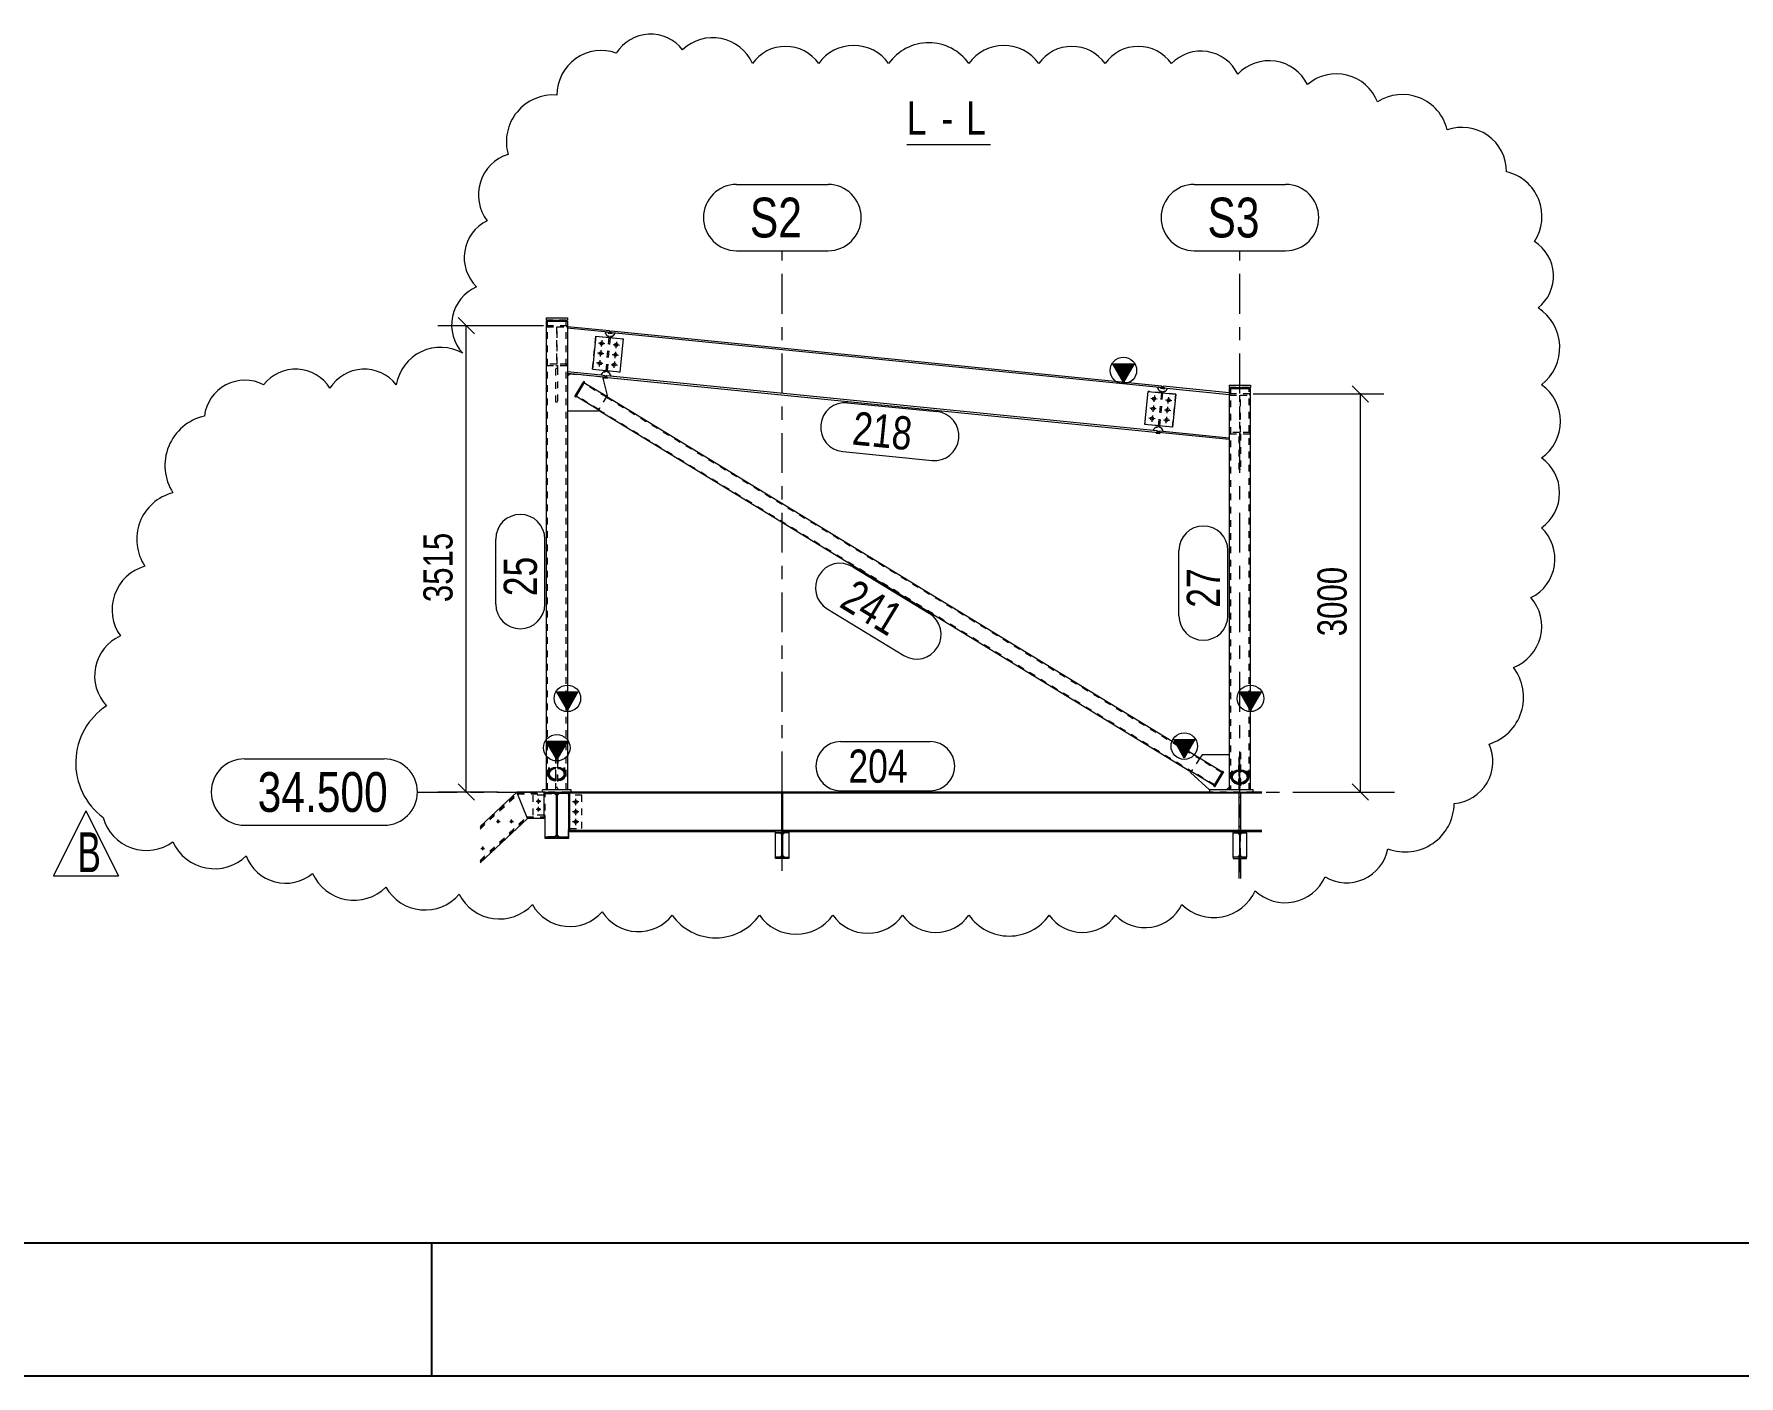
# Model space of a CAD drawing. Header units: millimetres. Extents: x 0 to 594, y 0 to 420.
# Drawn here: x 267 to 395.5, y 0 to 101.1 of the extents above; entities that cross this region are included whole.
import ezdxf

# ---------------------------------------------------------------- set-up
doc = ezdxf.new("R2010")
doc.units = ezdxf.units.MM
doc.header["$MEASUREMENT"] = 0
for name, pattern in [('XKITLINE00', [0]), ('XKITLINE03', [6, 3, -1, 1, -1]), ('XKITLINE04', [3, 0.5, -0.5, 0.5, -0.5, 0.5, -0.5])]:
    doc.linetypes.add(name, pattern=pattern)
for name, color, linetype, lineweight in [('Bolt', 7, 'Continuous', 0), ('OtherObjectType', 1, 'Continuous', 0), ('Part', 2, 'Continuous', 0), ('PartMark', 3, 'Continuous', 0), ('S-GRID', 1, 'Continuous', 0), ('Z-DIMENSIONS', 1, 'Continuous', 0)]:
    doc.layers.add(name, color=color, linetype=linetype, lineweight=lineweight)
doc.styles.add('Arial', font='ARIAL.TTF')
doc.styles.add('STYLE_2', font='ARIAL.TTF', dxfattribs={"height": 0.2})

# ---------------------------------------------------------------- blocks, each defined once
blk = doc.blocks.new('*D0')
at = {"color": 0, "linetype": 'XKITLINE00'}
for p, q in [((584, 10), (25, 10)), ((296.98, 0.01), (296.98, 9.97))]:
    blk.add_line(p, q, dxfattribs=at)
at = {"color": 1, "linetype": 'XKITLINE00'}
blk.add_line((0, 0), (594, 0), dxfattribs=at)

msp = doc.modelspace()

# ---------------------------------------------------------------- hatches: boundary and pattern name
at = {"layer": 'Part'}
for points in [[(348.31, 76.29), (349.91, 76.29), (349.11, 74.89)], [(306.39, 51.57), (307.99, 51.57), (307.19, 50.17)], [(357.89, 51.57), (359.49, 51.57), (358.69, 50.17)], [(305.59, 47.85), (307.19, 47.85), (306.39, 46.45)], [(352.9, 47.97), (354.5, 47.97), (353.7, 46.57)]]:
    msp.add_hatch(color=7, dxfattribs=at).paths.add_polyline_path(points, flags=17)

# ---------------------------------------------------------------- linework, layer by layer
at = {"color": 6, "linetype": 'Continuous', "lineweight": 0}
for p, q in [((270.89, 42.58), (268.44, 37.68)), ((270.89, 42.58), (273.34, 37.68)), ((268.44, 37.68), (273.34, 37.68))]:
    msp.add_line(p, q, dxfattribs=at)
at = {"color": 6, "linetype": 'Continuous', "lineweight": 0, "flags": 128}
msp.add_lwpolyline([(272.18, 42.09, 0.520567), (277.45, 40.25, 0.520567), (282.98, 39.2, 0.520567), (287.98, 37.88, 0.520567), (293.51, 36.83, 0.520567), (299.03, 36.31, 0.520567), (304.56, 35.52, 0.520567), (309.82, 34.99, 0.520567), (315.09, 34.73, 0.520567), (321.67, 34.73, 0.520567), (327.2, 34.73, 0.520567), (332.46, 34.73, 0.520567), (337.46, 34.73, 0.520567), (343.52, 34.73, 0.520567), (348.52, 34.73, 0.520567), (353.52, 35.52, 0.520567), (359.05, 36.57, 0.520567), (364.31, 37.62, 0.520567), (369.05, 39.73, 0.520567), (374.05, 43.15, 0.520567), (376.68, 47.62, 0.520567), (378.52, 53.4, 0.520567), (379.84, 58.66, 0.520567), (380.63, 63.93, 0.520567), (380.63, 69.19, 0.520567), (380.63, 74.71, 0.520567), (380.37, 80.5, 0.520567), (380.1, 85.5, 0.520567), (378, 90.76, 0.520567), (373.52, 93.91, 0.520567), (368.26, 96.02, 0.520567), (362.99, 97.33, 0.520567), (357.73, 98.12, 0.520567), (352.73, 98.91, 0.520567), (347.73, 98.91, 0.520567), (342.73, 98.91, 0.520567), (337.46, 98.91, 0.520567), (331.41, 98.91, 0.520567), (326.14, 98.91, 0.520567), (321.14, 98.91, 0.520567), (315.88, 99.96, 0.520567), (310.88, 99.7, 0.520567), (306.4, 96.54, 0.520567), (302.72, 92.07, 0.520567), (301.14, 87.07, 0.520567), (300.35, 82.08, 0.520567), (299.3, 77.08, 0.520567), (294.29, 74.71, 0.520567), (289.29, 74.45, 0.520567), (284.29, 74.71, 0.520567), (279.82, 72.34, 0.520567), (277.45, 66.56, 0.520567), (275.34, 61.03, 0.520567), (273.5, 55.77, 0.520567), (272.45, 50.51, 0.520567)], format="xyb", close=True, dxfattribs=at)
at = {"layer": 'Bolt', "color": 7, "linetype": 'XKITLINE00', "lineweight": 0}
for p, q in [((310.02, 77.79), (309.54, 77.84)), ((309.68, 76.83), (309.73, 77.31)), ((309.75, 77.58), (309.8, 78.06)), ((310.63, 77.73), (311.11, 77.68)), ((310.82, 77.2), (310.77, 76.72)), ((310.9, 77.95), (310.85, 77.47)), ((309.87, 76.3), (309.39, 76.35)), ((309.94, 77.05), (309.46, 77.09)), ((309.6, 76.09), (309.65, 76.56)), ((310.48, 76.24), (310.96, 76.19)), ((310.56, 76.99), (311.04, 76.94)), ((310.75, 76.45), (310.7, 75.98)), ((351.66, 73.63), (351.18, 73.68)), ((351.45, 73.89), (351.4, 73.41)), ((352.28, 73.57), (352.76, 73.52)), ((352.49, 73.3), (352.54, 73.78)), ((351.51, 72.14), (351.03, 72.18)), ((351.59, 72.88), (351.11, 72.93)), ((351.3, 72.4), (351.25, 71.92)), ((351.37, 73.15), (351.32, 72.67)), ((352.13, 72.07), (352.61, 72.03)), ((352.2, 72.82), (352.68, 72.77)), ((352.34, 71.81), (352.39, 72.29)), ((352.42, 72.56), (352.47, 73.04)), ((304.84, 43.31), (305.2, 43.31)), ((304.84, 42.71), (305.2, 42.71)), ((305.02, 43.13), (305.02, 43.49)), ((305.02, 42.53), (305.02, 42.89)), ((308.06, 43.26), (307.58, 43.26)), ((308.06, 42.51), (307.58, 42.51)), ((307.82, 43.02), (307.82, 43.5)), ((307.82, 42.27), (307.82, 42.75)), ((301.84, 41.79), (302.12, 41.79)), ((301.98, 41.65), (301.98, 41.93)), ((302.84, 41.79), (303.12, 41.79)), ((302.98, 41.65), (302.98, 41.93)), ((308.06, 41.76), (307.58, 41.76)), ((307.82, 41.52), (307.82, 42)), ((300.81, 39.62), (300.81, 39.9)), ((300.67, 39.76), (300.95, 39.76))]:
    msp.add_line(p, q, dxfattribs=at)
for centre, radius in [((309.7, 77.07), 0.12), ((309.78, 77.82), 0.12), ((310.87, 77.71), 0.12), ((309.63, 76.32), 0.12), ((310.72, 76.22), 0.12), ((310.8, 76.96), 0.12), ((351.42, 73.65), 0.12), ((352.52, 73.54), 0.12), ((351.27, 72.16), 0.12), ((351.35, 72.91), 0.12), ((352.37, 72.05), 0.12), ((352.44, 72.8), 0.12), ((305.02, 43.31), 0.09), ((305.02, 42.71), 0.09), ((307.82, 43.26), 0.12), ((307.82, 42.51), 0.12), ((301.98, 41.79), 0.07), ((302.98, 41.79), 0.07), ((307.82, 41.76), 0.12), ((300.81, 39.76), 0.07)]:
    msp.add_circle(centre, radius, dxfattribs=at)
at = {"layer": 'OtherObjectType', "color": 2, "linetype": 'XKITLINE00', "lineweight": 0}
msp.add_line((332.78, 92.81), (339.1, 92.81), dxfattribs=at)
at = {"layer": 'Part', "color": 7, "linetype": 'XKITLINE00', "lineweight": 0}
for p, q in [((305.59, 79.74), (307.19, 79.74)), ((305.59, 79.74), (305.59, 79.58)), ((307.19, 79.74), (307.19, 79.58)), ((305.59, 79.48), (305.69, 79.58)), ((305.59, 79.58), (307.19, 79.58)), ((307.19, 79.48), (305.59, 79.48)), ((305.59, 79.48), (305.59, 44.17)), ((307.19, 79.48), (307.09, 79.58)), ((307.19, 79.48), (307.19, 79.08)), ((307.19, 78.97), (307.19, 79.08)), ((310.37, 78.76), (307.19, 79.08)), ((307.19, 78.97), (307.19, 75.67)), ((310.26, 78.66), (307.19, 78.97)), ((310.06, 78.68), (310.06, 78.63)), ((310.07, 78.58), (310.06, 78.63)), ((310.26, 78.66), (310.26, 78.6)), ((310.56, 78.63), (310.26, 78.66)), ((310.26, 78.6), (310.56, 78.57)), ((310.37, 78.76), (310.36, 78.65)), ((310.38, 78.65), (310.5, 78.75)), ((351.99, 74.6), (310.5, 78.75)), ((310.56, 78.57), (310.56, 78.63)), ((352.09, 74.48), (310.56, 78.63)), ((310.75, 78.56), (310.73, 78.51)), ((310.76, 78.61), (310.75, 78.56)), ((309.33, 78.36), (309.08, 75.88)), ((309.33, 78.36), (311.42, 78.16)), ((310.28, 78.36), (310.23, 78.38)), ((310.33, 78.35), (310.28, 78.36)), ((310.33, 78.35), (310.32, 78.26)), ((310.43, 78.34), (310.42, 78.25)), ((310.49, 78.34), (310.43, 78.34)), ((310.54, 78.35), (310.49, 78.34)), ((311.17, 75.67), (311.42, 78.16)), ((309.08, 75.88), (311.17, 75.67)), ((349.11, 74.89), (348.31, 76.29)), ((348.31, 76.29), (349.91, 76.29)), ((349.91, 76.29), (349.11, 74.89)), ((309.74, 75.42), (307.19, 75.67)), ((307.19, 75.67), (307.19, 75.56)), ((307.19, 75.56), (307.19, 44.17)), ((309.93, 75.29), (307.19, 75.56)), ((307.39, 75.54), (307.19, 75.36)), ((307.74, 73.82), (308.35, 74.82)), ((308.48, 74.92), (307.79, 73.78)), ((308.43, 74.95), (308.35, 74.82)), ((308.4, 74.91), (308.45, 74.88)), ((308.43, 74.95), (308.48, 74.92)), ((310.17, 73.81), (308.44, 74.86)), ((309.74, 75.42), (309.75, 75.47)), ((310.04, 75.39), (309.74, 75.42)), ((309.75, 75.47), (309.77, 75.52)), ((309.83, 75.3), (310.2, 73.9)), ((309.93, 75.29), (309.92, 75.23)), ((309.92, 75.23), (310.22, 75.2)), ((310.22, 75.26), (309.93, 75.29)), ((309.96, 75.68), (310.01, 75.69)), ((310.07, 75.69), (310.01, 75.69)), ((310.04, 75.39), (310.03, 75.28)), ((310.17, 75.38), (310.05, 75.28)), ((310.08, 75.78), (310.07, 75.69)), ((310.18, 75.77), (310.17, 75.68)), ((310.22, 75.67), (310.17, 75.68)), ((351.38, 71.25), (310.17, 75.38)), ((310.22, 75.67), (310.27, 75.65)), ((310.22, 75.2), (310.22, 75.26)), ((310.22, 75.26), (351.75, 71.11)), ((310.43, 75.45), (310.44, 75.4)), ((310.44, 75.4), (310.43, 75.35)), ((352.09, 74.48), (351.99, 74.6)), ((352.12, 74.59), (352.11, 74.48)), ((357.09, 74.09), (352.12, 74.59)), ((357.09, 74.67), (358.69, 74.67)), ((357.09, 74.67), (357.09, 74.51)), ((358.69, 74.67), (358.69, 74.51)), ((307.79, 73.78), (307.74, 73.82)), ((307.76, 73.86), (307.81, 73.82)), ((309.55, 72.79), (307.82, 73.84)), ((310.2, 73.9), (310.15, 73.82)), ((310.17, 73.81), (354.85, 46.58)), ((310.17, 73.81), (310.17, 73.81)), ((350.73, 71.71), (350.97, 74.2)), ((350.97, 74.2), (353.06, 73.99)), ((351.71, 74.52), (351.71, 74.47)), ((351.72, 74.41), (351.71, 74.47)), ((351.93, 74.2), (351.88, 74.22)), ((351.91, 74.5), (351.9, 74.44)), ((351.9, 74.44), (352.2, 74.41)), ((352.21, 74.47), (351.91, 74.5)), ((351.98, 74.19), (351.93, 74.2)), ((351.98, 74.19), (351.97, 74.1)), ((352.08, 74.18), (352.07, 74.09)), ((352.13, 74.18), (352.08, 74.18)), ((352.11, 74.48), (357.09, 73.98)), ((352.18, 74.19), (352.13, 74.18)), ((352.2, 74.41), (352.21, 74.47)), ((352.4, 74.4), (352.38, 74.35)), ((352.41, 74.45), (352.4, 74.4)), ((353.06, 73.99), (352.82, 71.5)), ((357.19, 74.51), (357.09, 74.41)), ((357.09, 74.51), (358.69, 74.51)), ((358.69, 74.41), (357.09, 74.41)), ((357.09, 74.41), (357.09, 74.09)), ((357.09, 74.09), (357.09, 73.98)), ((357.09, 73.98), (357.09, 70.68)), ((358.69, 74.41), (358.59, 74.51)), ((358.69, 44.17), (358.69, 74.41)), ((309.48, 72.72), (307.19, 72.72)), ((309.53, 72.8), (309.48, 72.72)), ((309.55, 72.79), (309.54, 72.78)), ((309.54, 72.78), (354.22, 45.54)), ((352.82, 71.5), (350.73, 71.71)), ((351.38, 71.25), (351.39, 71.31)), ((351.65, 71.23), (351.38, 71.25)), ((351.39, 71.31), (351.41, 71.35)), ((351.87, 71.1), (351.57, 71.12)), ((351.57, 71.12), (351.57, 71.07)), ((351.57, 71.07), (351.86, 71.04)), ((351.61, 71.52), (351.66, 71.52)), ((351.75, 71.11), (351.65, 71.23)), ((351.71, 71.52), (351.66, 71.52)), ((351.72, 71.61), (351.71, 71.52)), ((351.78, 71.21), (351.77, 71.11)), ((357.09, 70.57), (351.77, 71.11)), ((352.08, 71.18), (351.78, 71.21)), ((351.82, 71.6), (351.81, 71.51)), ((351.86, 71.5), (351.81, 71.51)), ((351.86, 71.5), (351.91, 71.49)), ((351.86, 71.04), (351.87, 71.1)), ((352.07, 71.29), (352.08, 71.24)), ((352.08, 71.24), (352.08, 71.18)), ((357.09, 70.68), (352.08, 71.18)), ((357.09, 70.68), (357.09, 70.57)), ((357.09, 70.57), (357.09, 44.17)), ((307.19, 50.17), (306.39, 51.57)), ((306.39, 51.57), (307.99, 51.57)), ((307.99, 51.57), (307.19, 50.17)), ((358.69, 50.17), (357.89, 51.57)), ((357.89, 51.57), (359.49, 51.57)), ((359.49, 51.57), (358.69, 50.17)), ((306.39, 46.45), (305.59, 47.85)), ((305.59, 47.85), (307.19, 47.85)), ((307.19, 47.85), (306.39, 46.45)), ((353.7, 46.57), (352.9, 47.97)), ((352.9, 47.97), (354.5, 47.97)), ((354.5, 47.97), (353.7, 46.57)), ((354.85, 46.58), (354.84, 46.57)), ((356.57, 45.51), (354.84, 46.57)), ((355.05, 46.82), (354.87, 46.55)), ((357.09, 46.82), (355.05, 46.82)), ((354.18, 45.47), (354.23, 45.55)), ((355.59, 44.17), (354.18, 45.47)), ((354.23, 45.55), (354.22, 45.54)), ((355.95, 44.5), (354.23, 45.55)), ((355.92, 44.44), (356.6, 45.57)), ((356.66, 45.54), (355.97, 44.41)), ((356.58, 45.53), (356.63, 45.5)), ((356.6, 45.57), (356.66, 45.54)), ((303.39, 44.01), (300.61, 41.41)), ((304.18, 42.01), (303.39, 44.01)), ((304.18, 42.01), (303.39, 44.01)), ((305.42, 44.01), (303.39, 44.01)), ((305.32, 44.01), (305.32, 44.17)), ((307.47, 44.17), (305.32, 44.17)), ((305.42, 44.01), (305.42, 42.01)), ((305.52, 44.01), (305.42, 44.01)), ((305.47, 43.76), (305.42, 43.76)), ((305.47, 43.76), (305.48, 43.76)), ((305.48, 43.76), (305.5, 43.77)), ((305.5, 43.77), (305.51, 43.78)), ((305.51, 43.78), (305.52, 43.8)), ((305.52, 44.01), (307.27, 44.01)), ((305.52, 43.9), (305.52, 44.01)), ((306.36, 43.9), (305.52, 43.9)), ((305.52, 43.81), (305.52, 43.9)), ((305.52, 43.8), (305.52, 43.81)), ((306.21, 43.9), (306.36, 43.75)), ((306.36, 40.62), (306.36, 43.9)), ((307.27, 43.9), (306.43, 43.9)), ((306.43, 43.9), (306.43, 40.62)), ((306.58, 43.9), (306.43, 43.75)), ((307.27, 44.01), (307.27, 43.9)), ((307.47, 44.01), (307.27, 44.01)), ((307.27, 43.9), (307.27, 40.62)), ((307.27, 43.81), (307.27, 43.8)), ((307.27, 43.8), (307.28, 43.78)), ((307.28, 43.78), (307.29, 43.77)), ((307.3, 43.76), (307.29, 43.77)), ((307.32, 43.76), (307.3, 43.76)), ((307.37, 43.76), (307.32, 43.76)), ((307.37, 41.01), (307.37, 44.01)), ((359.54, 43.92), (307.37, 43.92)), ((307.47, 44.01), (307.47, 44.17)), ((355.59, 44.01), (307.47, 44.01)), ((323.35, 41.1), (323.35, 43.92)), ((323.43, 43.92), (323.35, 43.92)), ((323.43, 41.1), (323.43, 43.92)), ((355.59, 44.17), (355.59, 44.01)), ((358.89, 44.17), (355.59, 44.17)), ((355.59, 44.01), (358.89, 44.01)), ((355.97, 44.41), (355.92, 44.44)), ((355.94, 44.48), (355.99, 44.45)), ((357.09, 44.37), (356.89, 44.17)), ((357.85, 41.1), (357.85, 43.92)), ((357.93, 43.92), (357.85, 43.92)), ((357.93, 43.92), (357.93, 41.1)), ((358.89, 44.01), (358.89, 44.17)), ((359.54, 44.01), (358.89, 44.01)), ((304.18, 42.01), (300.61, 38.67)), ((305.42, 42.01), (304.18, 42.01)), ((305.47, 42.26), (305.42, 42.26)), ((305.48, 42.26), (305.47, 42.26)), ((305.5, 42.25), (305.48, 42.26)), ((305.51, 42.24), (305.5, 42.25)), ((305.52, 42.23), (305.51, 42.24)), ((305.52, 42.21), (305.52, 42.23)), ((305.52, 40.62), (305.52, 42.21)), ((307.27, 41.23), (307.28, 41.24)), ((307.27, 41.21), (307.27, 41.23)), ((307.28, 41.24), (307.29, 41.25)), ((307.29, 41.25), (307.3, 41.26)), ((307.3, 41.26), (307.32, 41.26)), ((307.37, 41.26), (307.32, 41.26)), ((305.52, 40.51), (305.52, 40.62)), ((305.52, 40.62), (306.36, 40.62)), ((307.27, 40.51), (305.52, 40.51)), ((306.36, 40.77), (306.21, 40.62)), ((306.43, 40.77), (306.58, 40.62)), ((306.43, 40.62), (307.27, 40.62)), ((307.27, 40.62), (307.27, 40.51)), ((359.54, 41.1), (307.37, 41.1)), ((322.89, 41.01), (307.37, 41.01)), ((322.89, 41.01), (323.89, 41.01)), ((322.89, 40.93), (322.89, 41.01)), ((323.37, 40.93), (322.89, 40.93)), ((322.89, 39.09), (322.89, 40.93)), ((323.22, 40.93), (323.37, 40.78)), ((323.43, 41.1), (323.35, 41.1)), ((323.37, 39.09), (323.37, 40.93)), ((323.89, 40.93), (323.42, 40.93)), ((323.42, 40.93), (323.42, 39.09)), ((323.57, 40.93), (323.42, 40.78)), ((357.39, 41.01), (323.89, 41.01)), ((323.89, 41.01), (323.89, 40.93)), ((323.89, 40.93), (323.89, 39.09)), ((358.39, 41.01), (357.39, 41.01)), ((357.39, 41.01), (357.39, 40.93)), ((357.39, 40.93), (357.87, 40.93)), ((357.39, 39.09), (357.39, 40.93)), ((357.72, 40.93), (357.87, 40.78)), ((357.93, 41.1), (357.85, 41.1)), ((357.87, 40.93), (357.87, 39.09)), ((357.92, 39.09), (357.92, 40.93)), ((357.92, 40.93), (358.39, 40.93)), ((358.07, 40.93), (357.92, 40.78)), ((359.54, 41.01), (358.39, 41.01)), ((358.39, 40.93), (358.39, 41.01)), ((358.39, 40.93), (358.39, 39.09)), ((322.89, 39.01), (322.89, 39.09)), ((322.89, 39.09), (323.37, 39.09)), ((323.89, 39.01), (322.89, 39.01)), ((323.37, 39.24), (323.22, 39.09)), ((323.42, 39.24), (323.57, 39.09)), ((323.42, 39.09), (323.89, 39.09)), ((323.89, 39.09), (323.89, 39.01)), ((357.87, 39.09), (357.39, 39.09)), ((357.39, 39.09), (357.39, 39.01)), ((357.39, 39.01), (358.39, 39.01)), ((357.87, 39.24), (357.72, 39.09)), ((357.81, 39.01), (357.81, 37.5)), ((357.92, 39.24), (358.07, 39.09)), ((358.39, 39.09), (357.92, 39.09)), ((357.97, 37.5), (357.97, 39.01)), ((358.39, 39.01), (358.39, 39.09)), ((357.81, 38.01), (357.97, 38.01))]:
    msp.add_line(p, q, dxfattribs=at)
at = {"layer": 'Part', "color": 2, "linetype": 'XKITLINE04', "lineweight": 0}
for p, q in [((305.59, 79.48), (305.69, 79.58)), ((307.14, 79.16), (305.64, 79.16)), ((305.64, 79.16), (305.64, 79.07)), ((305.64, 79.07), (306.36, 79.07)), ((307.09, 79.58), (305.69, 79.58)), ((305.69, 44.17), (305.69, 79.58)), ((305.69, 79.58), (307.09, 79.58)), ((306.36, 79.07), (306.36, 76.25)), ((306.43, 76.25), (306.43, 79.07)), ((306.43, 79.07), (307.14, 79.07)), ((307.09, 44.17), (307.09, 79.58)), ((307.14, 79.07), (307.14, 79.16)), ((307.19, 79.08), (307.19, 78.97)), ((307.19, 78.97), (307.19, 75.67)), ((310.36, 78.65), (310.06, 78.68)), ((310.06, 78.63), (310.07, 78.58)), ((310.56, 78.63), (310.38, 78.65)), ((310.73, 78.51), (310.75, 78.56)), ((309.08, 75.88), (309.33, 78.36)), ((309.33, 78.36), (311.42, 78.16)), ((310.32, 78.26), (310.08, 75.78)), ((310.42, 78.25), (310.18, 75.77)), ((310.23, 78.38), (310.28, 78.36)), ((310.49, 78.34), (310.54, 78.35)), ((311.17, 75.67), (311.42, 78.16)), ((306.36, 76.25), (305.64, 76.25)), ((305.64, 76.25), (305.64, 76.16)), ((305.64, 76.16), (307.14, 76.16)), ((306.33, 73.4), (306.33, 76.16)), ((306.33, 76.16), (306.33, 76.16)), ((306.33, 76.16), (306.45, 76.16)), ((306.33, 75.96), (306.45, 75.96)), ((307.14, 76.25), (306.43, 76.25)), ((306.45, 76.16), (306.45, 76.16)), ((306.45, 76.16), (306.45, 75.96)), ((306.45, 75.96), (306.45, 73.4)), ((307.14, 76.16), (307.14, 76.25)), ((309.08, 75.88), (311.17, 75.67)), ((307.19, 75.67), (307.19, 75.56)), ((307.19, 75.36), (307.19, 72.72)), ((307.39, 75.54), (309.83, 75.3)), ((308.43, 74.95), (307.74, 73.82)), ((308.48, 74.92), (307.79, 73.78)), ((308.44, 74.86), (307.82, 73.84)), ((308.35, 74.82), (308.4, 74.91)), ((308.4, 74.91), (308.45, 74.88)), ((310.14, 73.76), (308.42, 74.81)), ((308.48, 74.92), (308.43, 74.95)), ((309.77, 75.52), (309.75, 75.47)), ((310.03, 75.28), (309.83, 75.3)), ((310.01, 75.69), (309.96, 75.68)), ((310.22, 75.26), (310.05, 75.28)), ((310.27, 75.65), (310.22, 75.67)), ((310.44, 75.4), (310.43, 75.45)), ((306.45, 73.4), (306.33, 73.4)), ((306.45, 73.4), (306.45, 73.4)), ((307.74, 73.82), (307.79, 73.78)), ((307.76, 73.86), (307.81, 73.82)), ((309.57, 72.83), (307.85, 73.89)), ((310.15, 73.82), (309.53, 72.8)), ((310.17, 73.81), (310.14, 73.76)), ((310.15, 73.77), (354.82, 46.53)), ((350.73, 71.71), (350.97, 74.2)), ((353.06, 73.99), (350.97, 74.2)), ((351.71, 74.47), (351.72, 74.41)), ((351.97, 74.1), (351.72, 71.61)), ((352.07, 74.09), (351.82, 71.6)), ((351.88, 74.22), (351.93, 74.2)), ((352.13, 74.18), (352.18, 74.19)), ((352.38, 74.35), (352.4, 74.4)), ((352.82, 71.5), (353.06, 73.99)), ((357.09, 74.09), (357.09, 73.98)), ((357.09, 73.98), (357.09, 70.68)), ((358.64, 74.01), (357.14, 74.01)), ((357.14, 74.01), (357.14, 73.92)), ((357.14, 73.92), (357.86, 73.92)), ((358.59, 74.51), (357.19, 74.51)), ((357.19, 74.51), (357.19, 44.17)), ((357.86, 73.92), (357.86, 71.1)), ((357.93, 71.1), (357.93, 73.92)), ((357.93, 73.92), (358.64, 73.92)), ((358.59, 44.17), (358.59, 74.51)), ((358.64, 73.92), (358.64, 74.01)), ((309.57, 72.83), (309.55, 72.79)), ((309.57, 72.82), (354.25, 45.59)), ((352.82, 71.5), (350.73, 71.71)), ((351.41, 71.35), (351.39, 71.31)), ((351.66, 71.52), (351.61, 71.52)), ((351.91, 71.49), (351.86, 71.5)), ((352.08, 71.24), (352.07, 71.29)), ((357.86, 71.1), (357.14, 71.1)), ((357.14, 71.1), (357.14, 71.01)), ((357.14, 71.01), (358.64, 71.01)), ((357.83, 68.31), (357.83, 71.01)), ((357.83, 71.01), (357.95, 71.01)), ((357.83, 70.81), (357.95, 70.81)), ((358.64, 71.1), (357.93, 71.1)), ((357.95, 71.01), (357.95, 68.31)), ((358.64, 71.01), (358.64, 71.1)), ((357.09, 70.68), (357.09, 70.57)), ((357.95, 68.31), (357.83, 68.31)), ((306.32, 46.66), (306.32, 45.79)), ((306.33, 44.17), (306.33, 47.3)), ((306.33, 47.3), (306.45, 47.3)), ((306.45, 47.3), (306.45, 44.17)), ((306.46, 46.66), (306.46, 45.79)), ((354.87, 46.55), (354.23, 45.55)), ((354.84, 46.57), (354.82, 46.52)), ((356.54, 45.47), (354.82, 46.52)), ((357.09, 46.82), (357.09, 44.37)), ((357.82, 45.59), (357.82, 46.33)), ((357.83, 44.17), (357.83, 46.98)), ((357.83, 46.98), (357.95, 46.98)), ((357.95, 46.98), (357.95, 44.17)), ((357.96, 45.59), (357.96, 46.33)), ((305.73, 45.38), (305.76, 45.53)), ((305.76, 45.49), (305.73, 45.34)), ((305.73, 45.34), (305.73, 45.38)), ((305.76, 45.23), (305.73, 45.38)), ((305.73, 45.34), (305.76, 45.19)), ((305.76, 45.53), (305.84, 45.66)), ((305.84, 45.62), (305.76, 45.49)), ((305.84, 45.1), (305.76, 45.23)), ((305.76, 45.19), (305.84, 45.06)), ((305.79, 45.38), (305.79, 45.87)), ((305.82, 45.52), (305.79, 45.38)), ((305.79, 45.38), (305.82, 45.24)), ((305.9, 45.65), (305.82, 45.52)), ((305.82, 45.24), (305.9, 45.11)), ((305.84, 45.38), (305.84, 45.87)), ((305.84, 45.66), (305.97, 45.77)), ((305.97, 45.73), (305.84, 45.62)), ((305.84, 45.38), (305.87, 45.51)), ((305.87, 45.25), (305.84, 45.38)), ((305.97, 44.99), (305.84, 45.1)), ((305.84, 45.06), (305.97, 44.95)), ((305.87, 45.51), (305.94, 45.63)), ((305.94, 45.13), (305.87, 45.25)), ((306.04, 45.75), (305.9, 45.65)), ((305.9, 45.11), (306.04, 45.01)), ((305.94, 45.63), (306.07, 45.72)), ((306.07, 45.04), (305.94, 45.13)), ((305.97, 45.77), (306.14, 45.85)), ((306.14, 45.81), (305.97, 45.73)), ((306.14, 44.91), (305.97, 44.99)), ((306.21, 45.81), (306.04, 45.75)), ((306.04, 45.01), (306.21, 44.95)), ((306.07, 45.72), (306.22, 45.78)), ((306.22, 44.98), (306.07, 45.04)), ((306.14, 45.85), (306.33, 45.88)), ((306.14, 45.81), (306.14, 45.85)), ((306.33, 45.84), (306.14, 45.81)), ((306.32, 45.83), (306.21, 45.81)), ((306.22, 45.78), (306.32, 45.79)), ((306.32, 44.93), (306.32, 45.15)), ((306.33, 44.84), (306.33, 45.88)), ((306.45, 44.84), (306.45, 45.88)), ((306.45, 45.88), (306.64, 45.85)), ((306.45, 45.84), (306.64, 45.81)), ((306.58, 45.81), (306.46, 45.83)), ((306.46, 45.79), (306.57, 45.78)), ((306.46, 44.93), (306.46, 45.15)), ((306.57, 45.78), (306.72, 45.72)), ((306.72, 45.04), (306.57, 44.98)), ((306.75, 45.75), (306.58, 45.81)), ((306.58, 44.95), (306.75, 45.01)), ((306.64, 45.85), (306.64, 45.81)), ((306.64, 45.85), (306.81, 45.77)), ((306.81, 45.73), (306.64, 45.81)), ((306.81, 44.99), (306.64, 44.91)), ((306.72, 45.72), (306.84, 45.63)), ((306.84, 45.13), (306.72, 45.04)), ((306.88, 45.65), (306.75, 45.75)), ((306.75, 45.01), (306.88, 45.11)), ((306.81, 45.77), (306.95, 45.66)), ((306.95, 45.62), (306.81, 45.73)), ((306.95, 45.1), (306.81, 44.99)), ((306.81, 44.95), (306.95, 45.06)), ((306.84, 45.63), (306.92, 45.51)), ((306.92, 45.25), (306.84, 45.13)), ((306.97, 45.52), (306.88, 45.65)), ((306.88, 45.11), (306.97, 45.24)), ((306.92, 45.51), (306.95, 45.38)), ((306.95, 45.38), (306.92, 45.25)), ((306.95, 45.38), (306.95, 45.87)), ((306.95, 45.66), (307.03, 45.53)), ((307.03, 45.49), (306.95, 45.62)), ((307.03, 45.23), (306.95, 45.1)), ((306.95, 45.06), (307.03, 45.19)), ((307, 45.38), (306.97, 45.52)), ((306.97, 45.24), (307, 45.38)), ((307, 45.38), (307, 45.87)), ((307.03, 45.53), (307.06, 45.38)), ((307.06, 45.34), (307.03, 45.49)), ((307.06, 45.38), (307.03, 45.23)), ((307.03, 45.19), (307.06, 45.34)), ((307.06, 45.34), (307.06, 45.38)), ((354.25, 45.59), (354.23, 45.55)), ((355.98, 44.54), (354.25, 45.59)), ((356.6, 45.57), (355.92, 44.44)), ((356.57, 45.51), (355.95, 44.5)), ((355.97, 44.41), (356.66, 45.54)), ((356.58, 45.53), (356.63, 45.5)), ((356.66, 45.54), (356.6, 45.57)), ((357.23, 45.15), (357.26, 45.31)), ((357.26, 45.27), (357.23, 45.12)), ((357.23, 45.12), (357.23, 45.15)), ((357.26, 45), (357.23, 45.15)), ((357.23, 45.12), (357.26, 44.96)), ((357.26, 45.31), (357.34, 45.45)), ((357.34, 45.42), (357.26, 45.27)), ((357.34, 44.85), (357.26, 45)), ((357.29, 45.15), (357.29, 45.6)), ((357.32, 45.3), (357.29, 45.15)), ((357.29, 45.15), (357.32, 45)), ((357.4, 45.44), (357.32, 45.3)), ((357.32, 45), (357.4, 44.86)), ((357.34, 45.15), (357.34, 45.6)), ((357.34, 45.45), (357.47, 45.57)), ((357.47, 45.53), (357.34, 45.42)), ((357.34, 45.15), (357.37, 45.29)), ((357.37, 45.01), (357.34, 45.15)), ((357.37, 45.29), (357.44, 45.41)), ((357.44, 44.89), (357.37, 45.01)), ((357.54, 45.55), (357.4, 45.44)), ((357.44, 45.41), (357.57, 45.51)), ((357.47, 45.57), (357.64, 45.65)), ((357.64, 45.61), (357.47, 45.53)), ((357.71, 45.62), (357.54, 45.55)), ((357.57, 45.51), (357.72, 45.58)), ((357.64, 45.65), (357.83, 45.69)), ((357.83, 45.65), (357.64, 45.61)), ((357.64, 45.61), (357.64, 45.65)), ((357.82, 45.63), (357.71, 45.62)), ((357.72, 45.58), (357.82, 45.59)), ((357.83, 44.58), (357.83, 45.69)), ((357.95, 44.58), (357.95, 45.69)), ((357.95, 45.69), (358.14, 45.65)), ((357.95, 45.65), (358.14, 45.61)), ((358.08, 45.62), (357.96, 45.63)), ((357.96, 45.59), (358.07, 45.58)), ((358.07, 45.58), (358.22, 45.51)), ((358.25, 45.55), (358.08, 45.62)), ((358.14, 45.65), (358.14, 45.61)), ((358.14, 45.65), (358.31, 45.57)), ((358.31, 45.53), (358.14, 45.61)), ((358.22, 45.51), (358.34, 45.41)), ((358.38, 45.44), (358.25, 45.55)), ((358.31, 45.57), (358.45, 45.45)), ((358.45, 45.42), (358.31, 45.53)), ((358.34, 45.41), (358.42, 45.29)), ((358.42, 45.01), (358.34, 44.89)), ((358.47, 45.3), (358.38, 45.44)), ((358.38, 44.86), (358.47, 45)), ((358.42, 45.29), (358.45, 45.15)), ((358.45, 45.15), (358.42, 45.01)), ((358.45, 45.15), (358.45, 45.6)), ((358.45, 45.45), (358.53, 45.31)), ((358.53, 45.27), (358.45, 45.42)), ((358.53, 45), (358.45, 44.85)), ((358.5, 45.15), (358.47, 45.3)), ((358.47, 45), (358.5, 45.15)), ((358.5, 45.15), (358.5, 45.6)), ((358.53, 45.31), (358.56, 45.15)), ((358.56, 45.12), (358.53, 45.27)), ((358.56, 45.15), (358.53, 45)), ((358.53, 44.96), (358.56, 45.12)), ((358.56, 45.12), (358.56, 45.15)), ((300.61, 41.31), (303.42, 43.94)), ((300.61, 41.22), (303.45, 43.87)), ((303.42, 43.94), (305.42, 43.94)), ((303.45, 43.87), (305.42, 43.87)), ((304.62, 42.26), (304.62, 43.76)), ((305.42, 43.76), (304.62, 43.76)), ((305.42, 44.01), (305.32, 44.01)), ((307.27, 44.01), (305.52, 44.01)), ((305.52, 40.62), (305.52, 43.9)), ((305.52, 43.9), (306.21, 43.9)), ((305.52, 43.9), (306.21, 43.9)), ((307.19, 44.17), (305.59, 44.17)), ((305.97, 44.95), (306.14, 44.88)), ((306.14, 44.88), (306.14, 44.91)), ((306.14, 44.91), (306.33, 44.88)), ((306.14, 44.88), (306.33, 44.84)), ((306.21, 44.95), (306.32, 44.93)), ((306.21, 43.9), (306.36, 43.75)), ((306.32, 44.97), (306.22, 44.98)), ((306.33, 44.37), (306.45, 44.37)), ((306.45, 44.17), (306.33, 44.17)), ((306.36, 43.75), (306.36, 40.77)), ((306.36, 43.75), (306.36, 40.77)), ((306.58, 43.9), (306.43, 43.75)), ((306.43, 43.75), (306.43, 40.77)), ((306.43, 43.75), (306.43, 40.77)), ((306.45, 44.88), (306.64, 44.91)), ((306.64, 44.88), (306.45, 44.84)), ((306.57, 44.98), (306.46, 44.97)), ((306.46, 44.93), (306.58, 44.95)), ((307.27, 43.9), (306.58, 43.9)), ((307.27, 43.9), (306.58, 43.9)), ((306.64, 44.88), (306.81, 44.95)), ((306.64, 44.91), (306.64, 44.88)), ((307.27, 43.81), (307.27, 43.9)), ((307.47, 44.01), (307.37, 44.01)), ((308.27, 43.76), (307.37, 43.76)), ((308.27, 41.26), (308.27, 43.76)), ((323.35, 43.92), (323.35, 41.1)), ((323.35, 43.92), (323.43, 43.92)), ((323.43, 41.1), (323.43, 43.92)), ((356.89, 44.17), (355.59, 44.17)), ((358.89, 44.01), (355.59, 44.01)), ((355.92, 44.44), (355.97, 44.41)), ((355.94, 44.48), (355.99, 44.45)), ((358.69, 44.17), (357.09, 44.17)), ((357.26, 44.96), (357.34, 44.82)), ((357.47, 44.74), (357.34, 44.85)), ((357.34, 44.82), (357.47, 44.7)), ((357.4, 44.86), (357.54, 44.76)), ((357.57, 44.79), (357.44, 44.89)), ((357.64, 44.66), (357.47, 44.74)), ((357.47, 44.7), (357.64, 44.62)), ((357.54, 44.76), (357.71, 44.69)), ((357.72, 44.73), (357.57, 44.79)), ((357.64, 44.62), (357.64, 44.66)), ((357.64, 44.66), (357.83, 44.62)), ((357.64, 44.62), (357.83, 44.58)), ((357.71, 44.69), (357.82, 44.67)), ((357.82, 44.71), (357.72, 44.73)), ((357.82, 44.67), (357.82, 44.92)), ((357.83, 44.37), (357.95, 44.37)), ((357.95, 44.17), (357.83, 44.17)), ((357.85, 41.1), (357.85, 44.01)), ((357.85, 44.01), (357.93, 44.01)), ((357.93, 43.92), (357.85, 43.92)), ((357.93, 44.01), (357.93, 41.1)), ((357.95, 44.62), (358.14, 44.66)), ((358.14, 44.62), (357.95, 44.58)), ((357.96, 44.67), (357.96, 44.92)), ((358.07, 44.73), (357.96, 44.71)), ((357.96, 44.67), (358.08, 44.69)), ((358.22, 44.79), (358.07, 44.73)), ((358.08, 44.69), (358.25, 44.76)), ((358.31, 44.74), (358.14, 44.66)), ((358.14, 44.62), (358.31, 44.7)), ((358.14, 44.66), (358.14, 44.62)), ((358.34, 44.89), (358.22, 44.79)), ((358.25, 44.76), (358.38, 44.86)), ((358.45, 44.85), (358.31, 44.74)), ((358.31, 44.7), (358.45, 44.82)), ((358.45, 44.82), (358.53, 44.96)), ((323.35, 43.62), (323.43, 43.62)), ((323.35, 43.62), (323.43, 43.62)), ((357.85, 43.62), (357.93, 43.62)), ((357.85, 43.62), (357.93, 43.62)), ((300.61, 38.86), (304.13, 42.15)), ((300.61, 38.77), (304.15, 42.08)), ((304.13, 42.15), (305.42, 42.15)), ((304.15, 42.08), (305.42, 42.08)), ((305.42, 42.26), (304.62, 42.26)), ((307.27, 40.62), (307.27, 41.21)), ((307.37, 41.26), (308.27, 41.26)), ((323.35, 41.4), (323.43, 41.4)), ((323.35, 41.4), (323.43, 41.4)), ((357.85, 41.4), (357.93, 41.4)), ((357.93, 41.4), (357.85, 41.4)), ((306.21, 40.62), (305.52, 40.62)), ((306.21, 40.62), (305.52, 40.62)), ((306.36, 40.77), (306.21, 40.62)), ((306.43, 40.77), (306.58, 40.62)), ((306.58, 40.62), (307.27, 40.62)), ((306.58, 40.62), (307.27, 40.62)), ((323.89, 41.01), (322.89, 41.01)), ((322.89, 40.93), (323.22, 40.93)), ((323.35, 41.1), (323.43, 41.1)), ((323.37, 40.78), (323.37, 39.24)), ((323.42, 40.78), (323.42, 39.24)), ((323.89, 40.93), (323.57, 40.93)), ((358.39, 41.01), (357.39, 41.01)), ((357.39, 40.93), (357.72, 40.93)), ((357.93, 41.1), (357.85, 41.1)), ((357.87, 40.78), (357.87, 39.24)), ((357.92, 40.78), (357.92, 39.24)), ((358.39, 40.93), (358.07, 40.93)), ((323.22, 39.09), (322.89, 39.09)), ((323.57, 39.09), (323.89, 39.09)), ((357.72, 39.09), (357.39, 39.09)), ((357.97, 39.01), (357.81, 39.01)), ((358.07, 39.09), (358.39, 39.09))]:
    msp.add_line(p, q, dxfattribs=at)
at = {"layer": 'Part', "color": 7, "linetype": 'XKITLINE00', "lineweight": 0}
for centre in [(349.11, 75.79), (307.19, 51.07), (358.69, 51.07), (306.39, 47.35), (353.7, 47.47)]:
    msp.add_circle(centre, 1, dxfattribs=at)
for centre, start, end in [((310.36, 78.65), 194.2894, 244.2894), ((310.46, 78.64), 284.2894, 334.2894), ((310.04, 75.39), 104.2894, 154.2894), ((310.14, 75.38), 14.2894, 64.2894), ((352.01, 74.49), 194.2894, 244.2894), ((352.11, 74.48), 284.2894, 334.2894), ((351.68, 71.22), 104.2894, 154.2894), ((351.78, 71.21), 14.2886, 64.2886)]:
    msp.add_arc(centre, 0.3, start, end, dxfattribs=at)
at = {"layer": 'Part', "color": 2, "linetype": 'XKITLINE04', "lineweight": 0}
for centre, start, end in [((310.36, 78.65), 194.2894, 244.2894), ((310.46, 78.64), 284.2894, 334.2894), ((310.04, 75.39), 104.2894, 154.2894), ((310.14, 75.38), 14.2894, 64.2894), ((352.01, 74.49), 194.2894, 244.2894), ((352.11, 74.48), 284.2894, 334.2894), ((351.68, 71.22), 104.2894, 154.2894), ((351.78, 71.21), 14.2886, 64.2886)]:
    msp.add_arc(centre, 0.3, start, end, dxfattribs=at)
at = {"layer": 'PartMark', "color": 1, "linetype": 'XKITLINE00', "lineweight": 0}
for p, q in [((328.32, 73.35), (335.05, 72.68)), ((327.95, 69.67), (334.68, 69)), ((301.79, 58.17), (301.79, 63.08)), ((305.49, 58.17), (305.49, 63.08)), ((353.29, 57.3), (353.29, 62.21)), ((356.99, 57.3), (356.99, 62.21)), ((328.7, 60.98), (334.48, 57.46)), ((326.78, 57.82), (332.55, 54.3)), ((327.78, 47.81), (334.54, 47.81)), ((327.78, 44.11), (334.54, 44.11))]:
    msp.add_line(p, q, dxfattribs=at)
for centre, start, end in [((328.13, 71.51), 84.2894, 264.2894), ((334.86, 70.84), 264.2894, 84.2894), ((303.64, 63.08), 0, 180), ((355.14, 62.21), 0, 180), ((327.74, 59.4), 58.6302, 238.6302), ((303.64, 58.17), 180, 0), ((333.52, 55.88), 238.6302, 58.6302), ((355.14, 57.3), 180, 0), ((327.78, 45.96), 90, 270), ((334.54, 45.96), 270, 90)]:
    msp.add_arc(centre, 1.85, start, end, dxfattribs=at)
at = {"layer": 'S-GRID', "color": 4, "linetype": 'XKITLINE00', "lineweight": 0}
for p, q in [((319.95, 89.81), (326.84, 89.81)), ((354.45, 89.81), (361.34, 89.81)), ((319.95, 84.81), (326.84, 84.81)), ((354.45, 84.81), (361.34, 84.81)), ((282.84, 46.51), (293.38, 46.51)), ((282.84, 41.51), (293.38, 41.51))]:
    msp.add_line(p, q, dxfattribs=at)
at = {"layer": 'S-GRID', "color": 4, "linetype": 'XKITLINE03', "lineweight": 0}
for p, q in [((323.39, 38.06), (323.39, 84.81)), ((357.89, 38.06), (357.89, 84.81)), ((295.88, 44.01), (369.54, 44.01))]:
    msp.add_line(p, q, dxfattribs=at)
at = {"layer": 'S-GRID', "color": 4, "linetype": 'XKITLINE00', "lineweight": 0}
for centre, start, end in [((319.95, 87.31), 90, 270), ((326.84, 87.31), 270, 90), ((354.45, 87.31), 90, 270), ((361.34, 87.31), 270, 90), ((282.84, 44.01), 90, 270), ((293.38, 44.01), 270, 90)]:
    msp.add_arc(centre, 2.5, start, end, dxfattribs=at)
at = {"layer": 'Z-DIMENSIONS', "color": 1, "linetype": 'XKITLINE00', "lineweight": 0}
for p, q in [((298.95, 79.78), (300.19, 78.54)), ((305.39, 79.16), (297.43, 79.16)), ((299.57, 44.01), (299.57, 79.16)), ((366.36, 74.63), (367.6, 73.39)), ((358.89, 74.01), (368.74, 74.01)), ((366.98, 44.01), (366.98, 74.01)), ((301.96, 44.01), (297.43, 44.01)), ((298.95, 44.63), (300.19, 43.39)), ((364.78, 44.01), (368.74, 44.01)), ((366.36, 44.63), (367.6, 43.39))]:
    msp.add_line(p, q, dxfattribs=at)
at = {"layer": 'Z-DIMENSIONS', "color": 1}
for p in [(299.57, 79.16), (366.98, 74.01), (299.57, 44.01), (366.98, 44.01)]:
    msp.add_point(p, dxfattribs=at)

# ---------------------------------------------------------------- block references
msp.add_blockref('*D0', (0, 0))

# ---------------------------------------------------------------- texts
at = {"color": 3, "lineweight": 0, "style": 'STYLE_2', "width": 0.63}
msp.add_text('B', height=3, dxfattribs=at).set_placement((270.26, 37.97))
at = {"layer": 'OtherObjectType', "color": 3, "style": 'Arial', "width": 0.765}
for s, p in [('L', (332.78, 93.56)), ('L', (337.25, 93.56)), ('-', (335.39, 93.56))]:
    msp.add_text(s, height=2.5, dxfattribs=at).set_placement(p)
at = {"layer": 'PartMark', "color": 1, "style": 'Arial', "width": 0.765}
for s, rotation, p in [('218', -5.7124, (328.6, 70.21)), ('25', 90.0002, (304.89, 58.77)), ('27', 90.0002, (356.39, 57.9)), ('241', -31.3694, (327.6, 58.02))]:
    msp.add_text(s, height=2.5, rotation=rotation, dxfattribs=at).set_placement(p)
msp.add_text('204', height=2.5, dxfattribs=at).set_placement((328.38, 44.71))
at = {"layer": 'S-GRID', "color": 4, "style": 'Arial', "width": 0.765}
for s, p in [('S2', (320.95, 85.81)), ('S3', (355.45, 85.81)), ('34.500', (283.84, 42.51))]:
    msp.add_text(s, height=3, dxfattribs=at).set_placement(p)
at = {"layer": 'Z-DIMENSIONS', "color": 1, "style": 'Arial', "width": 0.765}
for s, p in [('3515', (298.53, 58.32)), ('3000', (365.94, 55.75))]:
    msp.add_text(s, height=2.2, rotation=90.0002, dxfattribs=at).set_placement(p)

doc.saveas('drawing.dxf')
